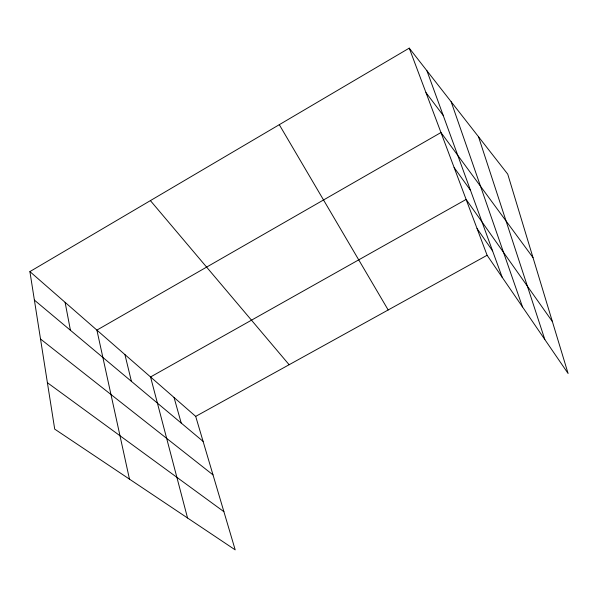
<?xml version="1.0" encoding="UTF-8"?>
<svg xmlns="http://www.w3.org/2000/svg" width="598" height="598" viewBox="0 0 598 598"><rect width="100%" height="100%" fill="white"/><g stroke="black" fill="none" stroke-linecap="round" stroke-linejoin="round"><path stroke-width="0.9" d="M29.9 271.597L195.696 416.387L235.201 549.868L54.71 429.125L29.9 271.597L409.249 48.132L507.739 174.145L568.1 373.488L487.101 255.271L409.249 48.132M195.696 416.387L487.101 255.271M47.399 382.705L223.899 511.679M40.515 339.006L213 474.872M34.385 300.099L203.088 441.369M150.397 200.614L289.133 364.72M425.963 92.608L443.185 115.384M533.012 257.618L440.973 132.532L96.898 330.111L129.467 479.133M454.136 167.567L470.477 190.269M552.38 321.56L466.119 199.44L150.554 376.964L187.54 517.98M477.062 228.563L492.558 250.861M279.288 124.69L388.177 309.966M426.92 70.736L502.193 277.3M451.146 101.735L522.48 306.901M478.505 136.74L544.838 339.537M174.055 397.491L181.216 423.055M124.93 354.592L131.403 381.337M65.107 302.349L70.429 330.283"/></g></svg>
